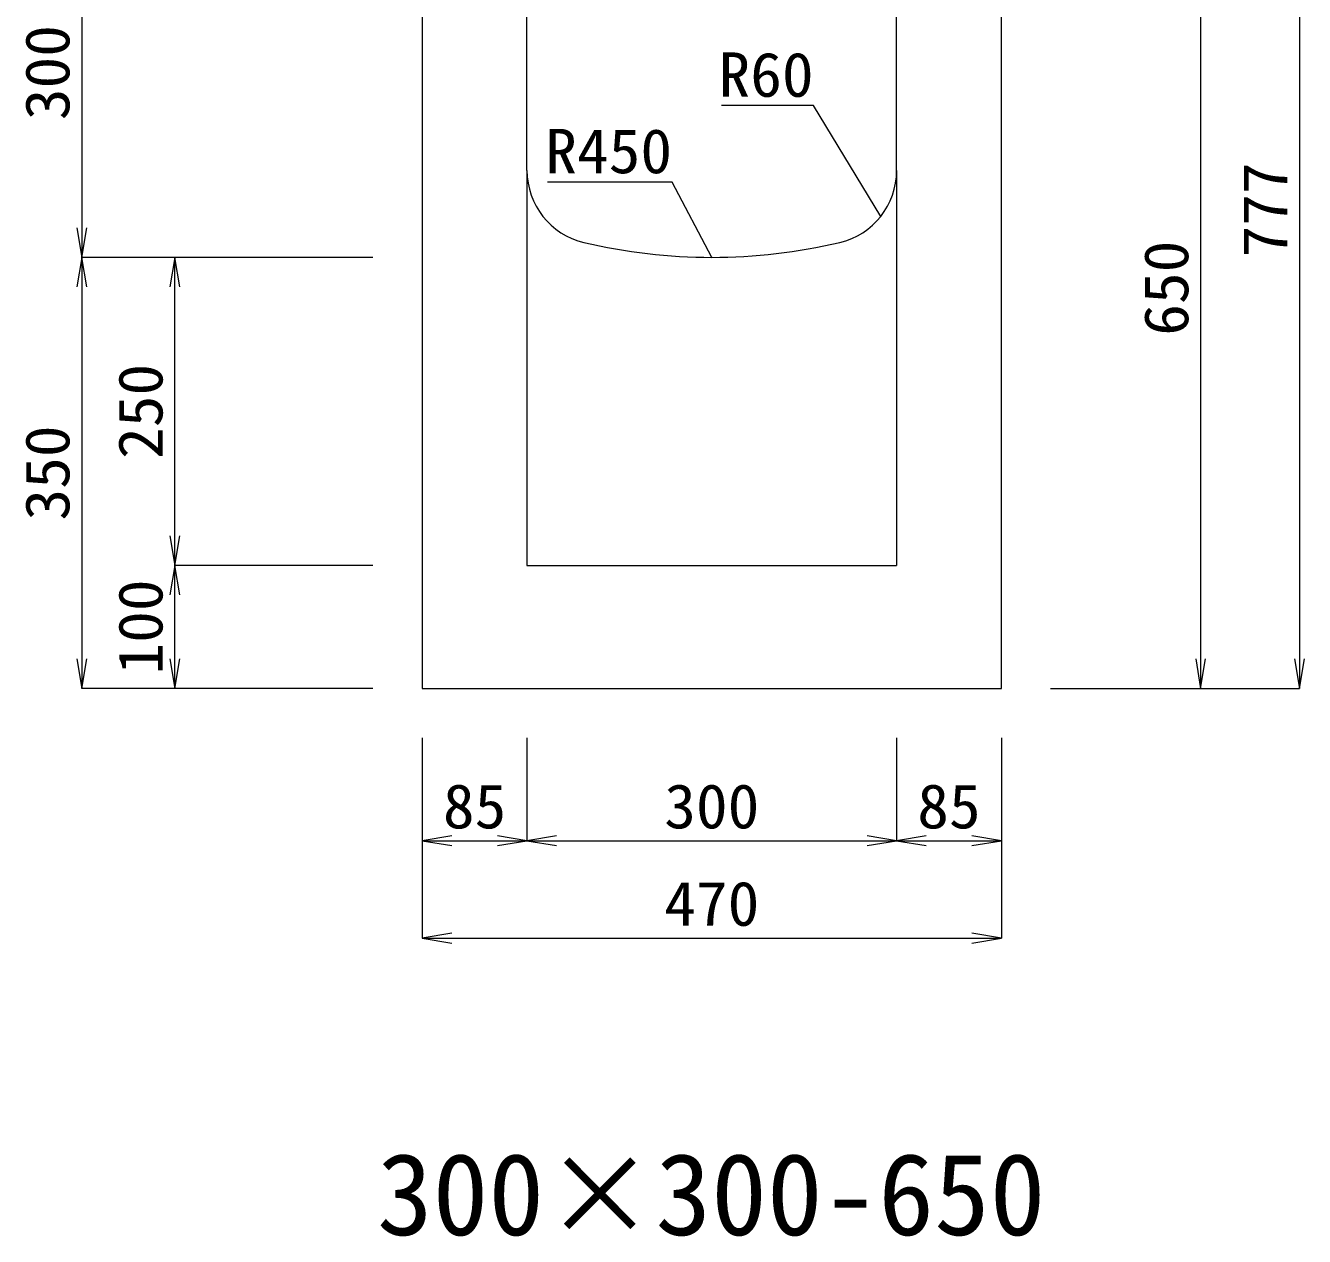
# Model space of a CAD drawing. Units: millimetres at full size. Extents: x -734 to 58102, y 49499 to 87169.
# Drawn here: x 3753 to 4790, y 65128 to 66111 of the extents above; entities that cross this region are included whole.
import ezdxf
from ezdxf.enums import TextEntityAlignment as Align

# ---------------------------------------------------------------- set-up
doc = ezdxf.new("R2010")
doc.units = ezdxf.units.MM
doc.header["$LTSCALE"] = 50
doc.linetypes.add('DASHED_SPACED', pattern=[12, 6, -6])
for name, color, linetype, lineweight in [('0_2', 7, 'DASHED_SPACED', 9), ('寸法線', 7, 'Continuous', 13), ('引出線', 4, 'Continuous', 13), ('本体', 2, 'Continuous', 20)]:
    doc.layers.add(name, color=color, linetype=linetype, lineweight=lineweight)
doc.styles.add('ＭＳ ゴシック', font='')
doc.styles.add('ＭＳ 明朝', font='')
doc.styles.get('ＭＳ ゴシック').set_extended_font_data('MS Gothic')
doc.styles.get('ＭＳ 明朝').set_extended_font_data('MS Mincho')

# ---------------------------------------------------------------- blocks, each defined once
blk = doc.blocks.new('open_arrow')
at = {"color": 0, "linetype": 'Continuous', "lineweight": -2}
blk.add_lwpolyline([(7.5, 1.25), (0, 0), (7.5, -1.25)], dxfattribs=at)

msp = doc.modelspace()

# ---------------------------------------------------------------- linework, layer by layer
at = {"layer": '寸法線'}
for p, q in [((4786.49, 66349.65), (4786.49, 65572.65)), ((3798.14, 66222.65), (3798.14, 65922.65)), ((4706.23, 66222.65), (4706.23, 65572.65)), ((4034.48, 65922.65), (3798.14, 65922.65)), ((3798.14, 65922.65), (3798.14, 65572.65)), ((4034.48, 65922.65), (3798.14, 65922.65)), ((3873.69, 65672.65), (3873.69, 65922.65)), ((4034.48, 65922.65), (3873.69, 65922.65)), ((4034.48, 65672.65), (3873.69, 65672.65)), ((3873.69, 65572.65), (3873.69, 65672.65)), ((4034.48, 65672.65), (3873.69, 65672.65)), ((4034.48, 65572.65), (3798.14, 65572.65)), ((4034.48, 65572.65), (3873.69, 65572.65)), ((4584.52, 65572.65), (4706.23, 65572.65)), ((4584.52, 65572.65), (4786.49, 65572.65)), ((4074.5, 65532.63), (4074.5, 65449.11)), ((4074.5, 65532.63), (4074.5, 65370.06)), ((4159.5, 65532.63), (4159.5, 65449.11)), ((4159.5, 65532.63), (4159.5, 65449.11)), ((4459.5, 65532.63), (4459.5, 65449.11)), ((4459.5, 65532.63), (4459.5, 65449.11)), ((4544.5, 65532.63), (4544.5, 65449.11)), ((4544.5, 65532.63), (4544.5, 65370.06)), ((4074.5, 65449.11), (4159.5, 65449.11)), ((4159.5, 65449.11), (4459.5, 65449.11)), ((4459.5, 65449.11), (4544.5, 65449.11)), ((4074.5, 65370.06), (4544.5, 65370.06))]:
    msp.add_line(p, q, dxfattribs=at)
at = {"layer": '引出線'}
for points in [[(4446.57, 65955.96), (4392.16, 66045.86), (4317.49, 66045.86)], [(4309.5, 65922.65), (4277.28, 65983.79), (4176.27, 65983.79)]]:
    msp.add_lwpolyline(points, dxfattribs=at)
at = {"layer": '本体'}
for p, q in [((4074.5, 66222.65), (4074.5, 65572.65)), ((4159.5, 65993.17), (4159.5, 66222.65)), ((4459.5, 65993.17), (4459.5, 66222.65)), ((4544.5, 65572.65), (4544.5, 66222.65)), ((4159.5, 65993.17), (4159.5, 65672.65)), ((4459.5, 65993.17), (4459.5, 65672.65)), ((4159.5, 65672.65), (4459.5, 65672.65)), ((4074.5, 65572.65), (4544.5, 65572.65))]:
    msp.add_line(p, q, dxfattribs=at)
for centre, radius, start, end in [((4219.5, 65993.17), 60, 180, 256.65785), ((4399.5, 65993.17), 60, 283.34237, 0), ((4309.5, 66372.65), 450, 256.65777, 283.34225)]:
    msp.add_arc(centre, radius, start, end, dxfattribs=at)

# ---------------------------------------------------------------- block references
at = {"layer": '寸法線', "xscale": 3.2, "yscale": 3.2}
for p, rotation in [((3798.14, 65922.65), 90), ((3798.14, 65922.65), 270), ((3873.69, 65922.65), 270), ((3873.69, 65672.65), 90), ((3873.69, 65672.65), 270), ((3798.14, 65572.65), 90), ((3873.69, 65572.65), 90), ((4706.23, 65572.65), 90), ((4786.49, 65572.65), 90), ((4159.5, 65449.11), 180), ((4459.5, 65449.11), 180), ((4544.5, 65449.11), 180), ((4544.5, 65370.06), 180)]:
    msp.add_blockref('open_arrow', p, dxfattribs=dict(at, rotation=rotation))
for p in [(4074.5, 65449.11), (4159.5, 65449.11), (4459.5, 65449.11), (4074.5, 65370.06)]:
    msp.add_blockref('open_arrow', p, dxfattribs=at)
at = {"layer": '引出線', "xscale": 0.0533, "yscale": 0.0533}
for p, rotation in [((4446.57, 65955.96), 121.2), ((4309.5, 65922.65), 117.8)]:
    msp.add_blockref('open_arrow', p, dxfattribs=dict(at, rotation=rotation))

# ---------------------------------------------------------------- texts
at = {"layer": '0_2', "style": 'ＭＳ ゴシック'}
msp.add_text('300×300-650', height=66.46, dxfattribs=at).set_placement((4309.02, 65162.2), align=Align.MIDDLE_CENTER)
at = {"layer": '寸法線', "style": 'ＭＳ 明朝', "width": 1.05}
for s, p in [('300', (3770.12, 66072.65)), ('777', (4758.47, 65961.15)), ('650', (4678.21, 65897.65)), ('250', (3845.67, 65797.65)), ('350', (3770.12, 65747.65)), ('100', (3845.67, 65622.65))]:
    msp.add_text(s, height=36.03, rotation=90, dxfattribs=at).set_placement(p, align=Align.MIDDLE_CENTER)
for s, p in [('85', (4117, 65477.13)), ('300', (4309.5, 65477.13)), ('85', (4502, 65477.13)), ('470', (4309.5, 65398.08))]:
    msp.add_text(s, height=36.03, dxfattribs=at).set_placement(p, align=Align.MIDDLE_CENTER)
at = {"layer": '引出線', "style": 'ＭＳ 明朝', "width": 1.05}
for s, p in [('R60', (4392.16, 66089.06)), ('R450', (4277.28, 66026.99))]:
    msp.add_text(s, height=36.03, dxfattribs=at).set_placement(p, align=Align.TOP_RIGHT)

doc.saveas('drawing.dxf')
